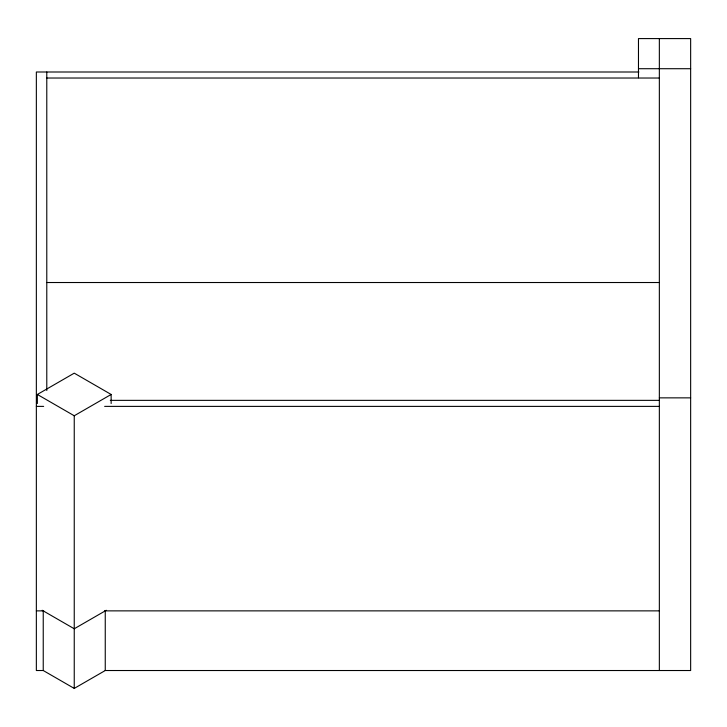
<?xml version="1.0" encoding="UTF-8"?>
<svg xmlns="http://www.w3.org/2000/svg" width="727" height="727" viewBox="0 0 727 727"><rect width="100%" height="100%" fill="white"/><g stroke="black" fill="none" stroke-linecap="round" stroke-linejoin="round"><path stroke-width="1.09" d="M37.35 403.521L37.35 394.461L74.245 373.16L111.14 394.461L111.14 403.521M37.35 394.461L74.245 415.762L111.14 394.461M106.287 610.28L74.245 628.773L42.202 610.28M638.924 72L36.35 72L36.35 670.521L43.238 670.521L74.245 688.414L105.251 670.521L690.65 670.521L690.65 38.586L638.47 38.586L638.47 77.771M638.47 68.711L690.65 68.711M46.782 78.025L659.344 78.025M46.782 282.521L659.344 282.521M659.344 397.86L690.65 397.86M110.313 400.359L659.344 400.359M36.35 406.384L43.656 406.384M104.643 406.384L659.344 406.384M36.35 610.871L43.656 610.871M104.643 610.871L659.344 610.871M659.344 38.586L659.344 670.521M105.251 610.871L105.251 670.521M74.245 415.762L74.245 688.414M46.782 72L46.782 390.508M43.238 610.871L43.238 670.521"/></g></svg>
